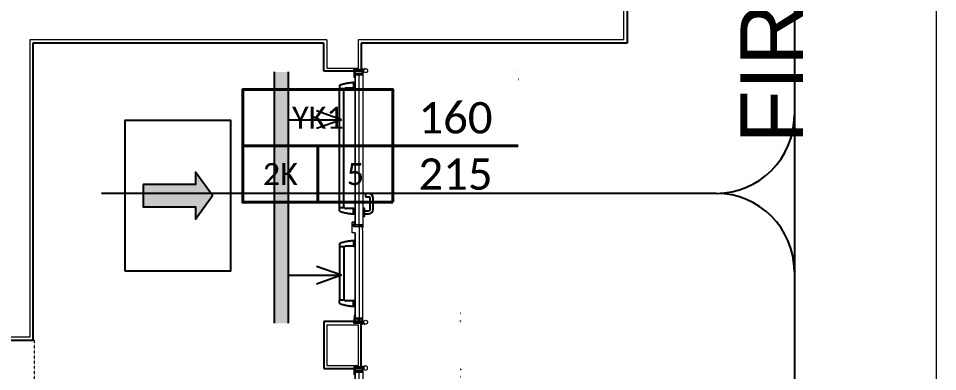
# Model space of a CAD drawing. Header units: centimetres. Extents: x -678439 to 55805, y -426864 to 17948.
# Drawn here: x 47052 to 47640, y 16342 to 16568 of the extents above; entities that cross this region are included whole.
import ezdxf
from ezdxf.enums import TextEntityAlignment as Align

# ---------------------------------------------------------------- set-up
doc = ezdxf.new("R2010")
doc.units = ezdxf.units.CM
doc.header["$LTSCALE"] = 0.01
doc.header["$MEASUREMENT"] = 0
for name, pattern in [('DASHED2', [9.525, 6.35, -3.175]), ('DOT', [6.35, 0, -6.35]), ('HIDDEN', [9.525, 6.35, -3.175])]:
    doc.linetypes.add(name, pattern=pattern)
doc.layers.get('0').update_dxf_attribs({"lineweight": 0})
for name, color, linetype in [('6', 242, 'Continuous'), ('AG-DOOR', 2, 'Continuous'), ('AG-DOOR-OPENING', 9, 'HIDDEN'), ('AG-HATCH', 9, 'Continuous'), ('AG-PLASTER', 73, 'Continuous'), ('AR-REV06', 252, 'Continuous')]:
    doc.layers.add(name, color=color, linetype=linetype)
for name, color, linetype, lineweight in [('AG-DOOR-NOTATION-FIRE', 1, 'Continuous', 40), ('AG-Door_Aluminum', 60, 'Continuous', 13), ('AG-Insulation_Heat_Rockwool', 95, 'BATTING', 13), ('AG-Wall', 4, 'Continuous', 20), ('AI-040 @ 250', 2, 'Continuous', 20), ('PERDE DUVAR', 5, 'Continuous', 40), ('SP2-Flooring', 4, 'DASHED2', 9), ('sıva', 160, 'Continuous', 9)]:
    doc.layers.add(name, color=color, linetype=linetype, lineweight=lineweight)
doc.styles.add('Arial', font='arial.ttf')
doc.styles.add('CALIBRI LIGHT', font='calibril.ttf')
doc.linetypes.add('BATTING', pattern='A,0.0001,-0.1,[134,ltypeshp.shx,S=0.1,R=0,X=-0.1,Y=0],-0.2,[134,ltypeshp.shx,S=0.1,R=180,X=0.1,Y=0],-0.1', length=0.4001)

# ---------------------------------------------------------------- blocks, each defined once
blk = doc.blocks.new('A$C4FB81733')
at = {"layer": 'PERDE DUVAR', "lineweight": -2}
blk.add_lwpolyline([(8780, 5140), (0, 5140), (0, 5540), (8780, 5540)], dxfattribs=at)
blk = doc.blocks.new('Slab_9_1', base_point=(-85902.5, -46600))
at = {"layer": 'SP2-Flooring', "color": 209}
blk.add_lwpolyline([(-35495.6, -45379.5), (-35495.6, -39500), (-38702.5, -39500), (-38702.5, -27700), (-34905.2, -27700), (-34905.2, -13892.6), (-36670, -13892.6), (-36670, -8920), (-39650, -8920), (-39650, -13892.6), (-44604.7, -13892.6), (-44604.7, -11900), (-62159.4, -11900)], dxfattribs=at)
blk = doc.blocks.new('conta')
at = {"layer": 'sıva', "ltscale": 10}
for p, q in [((-2649.88, 5344.46), (-2649.78, 5344.3)), ((-2649.87, 5345.53), (-2649.81, 5345.61)), ((-2649.78, 5344.3), (-2649.74, 5344.3)), ((-2649.72, 5345.4), (-2649.28, 5345.4)), ((-2649.25, 5345.41), (-2649.09, 5345.51)), ((-2648.97, 5344.05), (-2648.78, 5343.8)), ((-2648.87, 5344.09), (-2648.7, 5343.86)), ((-2648.83, 5344.87), (-2648.56, 5345.24)), ((-2648.77, 5345.12), (-2648.63, 5345.3)), ((-2648.71, 5343.79), (-2648.71, 5343.79)), ((-2648.56, 5345.31), (-2648.56, 5345.31))]:
    blk.add_line(p, q, dxfattribs=at)
for centre, radius, start, end in [((-2653.03, 5345), 3.19, 350.46739, 8.93723), ((-2649.87, 5344.47), 0.02, 170.46739, 213.74513), ((-2649.83, 5345.5), 0.05, 140.63452, 188.93723), ((-2649.74, 5345.58), 0.0696, 22.24275, 159.25804), ((-2650.94, 5345.01), 1.24, 340.33821, 16.77718), ((-2649.74, 5344.58), 0.03, 160.33821, 273.26661), ((-2649.72, 5345.37), 0.03, 90, 196.77718), ((-2649.56, 5341.55), 3.01, 80.43616, 93.26661), ((-2649.28, 5345.45), 0.05, 270, 303.00619), ((-2649.22, 5344.14), 0.231, 353.95711, 81.90038), ((-2649.08, 5345.49), 0.03, 4.79721, 123.00619), ((-2649.06, 5344.54), 0.03, 260.43616, 338.70659), ((-2650.22, 5344.99), 1.27, 338.70659, 23.04177), ((-2648.89, 5344.11), 0.1, 173.95711, 217.26527), ((-2649.01, 5345.57), 0.05, 18.79511, 42.1429), ((-2651.17, 5344.83), 2.33, 7.58966, 18.79511), ((-2658.2, 5345.19), 9.36, 353.68569, 357.8537), ((-2648.79, 5344.15), 0.1, 173.68569, 217.26527), ((-2648.81, 5345.15), 0.05, 187.58966, 322.73473), ((-2648.79, 5344.84), 0.05, 142.73473, 180.2669), ((-2648.74, 5343.83), 0.05, 217.26527, 307.26527), ((-2648.74, 5343.83), 0.05, 307.26527, 37.26527), ((-2648.59, 5345.27), 0.05, 52.73473, 142.73473), ((-2648.59, 5345.27), 0.05, 322.73473, 52.73473)]:
    blk.add_arc(centre, radius, start, end, dxfattribs=at)
for points, knots in [([(-2649.74, 5344.31), (-2649.74, 5344.34), (-2649.7, 5344.52), (-2649.59, 5344.33), (-2649.34, 5344.36), (-2649.23, 5344.37), (-2649.18, 5344.37)], [0, 0, 0, 0, 0.1008757, 0.3841126, 0.5436166, 0.6906785, 0.6906785, 0.6906785, 0.6906785]), ([(-2648.98, 5345.6), (-2649, 5345.63), (-2649.09, 5345.71), (-2649.23, 5345.44), (-2649.32, 5345.74), (-2649.39, 5345.46), (-2649.51, 5345.75), (-2649.59, 5345.5), (-2649.65, 5345.57), (-2649.68, 5345.61)], [0.0086373, 0.0086373, 0.0086373, 0.0086373, 0.1097304, 0.3133405, 0.4430081, 0.5658764, 0.7165186, 0.8527974, 0.9648495, 0.9648495, 0.9648495, 0.9648495])]:
    blk.add_open_spline(points, degree=3, knots=knots, dxfattribs=at)
blk = doc.blocks.new('YANGIN KAC KAPI')
at = {"layer": 'AG-HATCH', "lineweight": 5, "ltscale": 2}
h = blk.add_hatch(color=256, dxfattribs=at)
h.dxf.hatch_style = 1
h.paths.add_polyline_path([(-1.5935, -0.0225), (-1.5955, -0.0225), (-1.5955, -0.0085), (-1.5935, -0.0085)])
h = blk.add_hatch(color=256, dxfattribs=at)
h.dxf.hatch_style = 1
h.paths.add_polyline_path([(-0.0265, -0.0225), (-0.0245, -0.0225), (-0.0245, -0.0085), (-0.0265, -0.0085)])
at = {"layer": 'AG-DOOR', "color": 4, "lineweight": -2, "ltscale": 10}
for p, q in [((-0.728, 0.0772), (-0.798, 0.0772)), ((-0.828, 0.0472), (-0.828, 0.0272)), ((-0.828, 0.0272), (-0.808, 0.0272)), ((-0.808, 0.0272), (-0.808, 0.0472)), ((-0.728, 0.0572), (-0.798, 0.0572)), ((-0.733, 0.0187), (-0.733, 0.0112)), ((-0.6855, 0.0212), (-0.7305, 0.0212)), ((-0.718, 0.0212), (-0.718, 0.0472)), ((-0.698, 0.0212), (-0.698, 0.0472)), ((-0.683, 0.0112), (-0.683, 0.0187))]:
    blk.add_line(p, q, dxfattribs=at)
at = {"layer": 'AG-DOOR', "color": 9, "linetype": 'HIDDEN', "ltscale": 100}
for p, q in [((-1.5372, -0.0463), (-1.5372, -0.0388)), ((-1.5372, -0.0463), (-1.5372, -0.0388)), ((-1.5372, -0.0463), (-1.5372, -0.0388)), ((-1.5347, -0.0488), (-1.5047, -0.0488)), ((-1.5022, -0.0388), (-1.5022, -0.0463)), ((-1.5022, -0.0463), (-1.5022, -0.1013)), ((-0.733, -0.0463), (-0.733, -0.0388)), ((-0.733, -0.0463), (-0.733, -0.0388)), ((-0.733, -0.0463), (-0.733, -0.0388)), ((-0.733, -0.0463), (-0.733, -0.1013)), ((-0.7005, -0.0488), (-0.7305, -0.0488)), ((-0.698, -0.0388), (-0.698, -0.0463)), ((-0.527, -0.0388), (-0.527, -0.0463)), ((-0.5245, -0.0488), (-0.4945, -0.0488)), ((-0.492, -0.0463), (-0.492, -0.0388)), ((-0.492, -0.0463), (-0.492, -0.0388)), ((-0.492, -0.0463), (-0.492, -0.0388)), ((-0.492, -0.0463), (-0.492, -0.1013)), ((-0.1428, -0.0388), (-0.1428, -0.0463)), ((-0.1428, -0.0463), (-0.1428, -0.1013)), ((-0.1103, -0.0488), (-0.1403, -0.0488)), ((-0.1078, -0.0463), (-0.1078, -0.0388)), ((-0.1078, -0.0463), (-0.1078, -0.0388)), ((-0.1078, -0.0463), (-0.1078, -0.0388)), ((-1.4972, -0.1038), (-1.4997, -0.1038)), ((-1.4972, -0.1038), (-1.4972, -0.1388)), ((-0.738, -0.1113), (-1.4972, -0.1113)), ((-0.738, -0.1038), (-0.738, -0.1388)), ((-0.738, -0.1038), (-0.7355, -0.1038)), ((-0.487, -0.1038), (-0.4895, -0.1038)), ((-0.487, -0.1038), (-0.487, -0.1388)), ((-0.487, -0.1113), (-0.1478, -0.1113)), ((-0.1478, -0.1038), (-0.1478, -0.1388)), ((-0.1478, -0.1038), (-0.1453, -0.1038)), ((-1.5179, -0.1388), (-1.4972, -0.1388)), ((-0.738, -0.1388), (-1.4972, -0.1388)), ((-0.7173, -0.1388), (-0.738, -0.1388)), ((-0.5077, -0.1388), (-0.487, -0.1388)), ((-0.487, -0.1388), (-0.1478, -0.1388)), ((-0.1271, -0.1388), (-0.1478, -0.1388))]:
    blk.add_line(p, q, dxfattribs=at)
at = {"layer": 'AG-DOOR', "color": 9, "ltscale": 10}
for p, q in [((-0.627, -0.001), (-0.63, -0.001)), ((-0.63, -0.0203), (-0.627, -0.0203)), ((-0.627, -0.016), (-0.627, -0.001)), ((-0.627, -0.0035), (-0.617, -0.0035)), ((-0.627, -0.0055), (-0.617, -0.0055)), ((-0.617, -0.0095), (-0.627, -0.016)), ((-0.627, -0.0203), (-0.627, -0.016))]:
    blk.add_line(p, q, dxfattribs=at)
at = {"layer": 'AG-DOOR', "color": 4, "lineweight": -2, "ltscale": 10}
for centre, radius, start, end in [((-0.798, 0.0472), 0.03, 90, 180), ((-0.728, 0.0472), 0.03, 0, 90), ((-0.798, 0.0472), 0.01, 90, 180), ((-0.7305, 0.0187), 0.0025, 90, 180), ((-0.728, 0.0472), 0.01, 0, 90), ((-0.6855, 0.0187), 0.0025, 0, 90)]:
    blk.add_arc(centre, radius, start, end, dxfattribs=at)
at = {"layer": 'AG-DOOR', "color": 9, "linetype": 'HIDDEN', "ltscale": 100}
for centre, radius, start, end in [((-1.1616, -0.0232), 0.3763, 183.52771, 197.61984), ((-1.5347, -0.0463), 0.0025, 180, 270), ((-1.5047, -0.0463), 0.0025, 270, 0), ((-0.7305, -0.0463), 0.0025, 180, 270), ((-0.7305, -0.0463), 0.0025, 180, 270), ((-0.7305, -0.0463), 0.0025, 180, 270), ((-1.0736, -0.0232), 0.3763, 342.38016, 356.47229), ((-0.7005, -0.0463), 0.0025, 270, 0), ((-0.1514, -0.0232), 0.3763, 183.52771, 197.61984), ((-0.5245, -0.0463), 0.0025, 180, 270), ((-0.4945, -0.0463), 0.0025, 270, 0), ((-0.4945, -0.0463), 0.0025, 270, 0), ((-0.4945, -0.0463), 0.0025, 270, 0), ((-0.1403, -0.0463), 0.0025, 180, 270), ((-0.4834, -0.0232), 0.3763, 342.38016, 356.47229), ((-0.1103, -0.0463), 0.0025, 270, 0), ((-1.4997, -0.1013), 0.0025, 180, 270), ((-0.7355, -0.1013), 0.0025, 270, 0), ((-0.4895, -0.1013), 0.0025, 180, 270), ((-0.1453, -0.1013), 0.0025, 270, 0), ((-1.5179, -0.1363), 0.0025, 197.61984, 270), ((-0.7173, -0.1363), 0.0025, 270, 342.38016), ((-0.5077, -0.1363), 0.0025, 197.61984, 270), ((-0.1271, -0.1363), 0.0025, 270, 342.38016)]:
    blk.add_arc(centre, radius, start, end, dxfattribs=at)
at = {"layer": 'AG-DOOR-OPENING', "color": 9, "linetype": 'DOT', "ltscale": 80}
for points in [[(-1.607, 0.0112), (-1.607, 1.0072, -0.414214), (-1.606, 1.0082), (-1.558, 1.0082, -0.414214), (-1.557, 1.0072), (-1.557, 0.0112)], [(-0.013, 0.0112), (-0.013, 0.6352, 0.414214), (-0.014, 0.6362), (-0.062, 0.6362, 0.414214), (-0.063, 0.6352), (-0.063, 0.0112)]]:
    blk.add_lwpolyline(points, format="xyb", dxfattribs=at)
for centre, radius, start, end in [((-1.6077, 0.0095), 0.9977, 0.0403, 89.95951), ((-0.015, 0.0395), 0.5957, 89.80913, 182.81068)]:
    blk.add_arc(centre, radius, start, end, dxfattribs=at)
at = {"layer": 'AG-Door_Aluminum', "color": 9, "ltscale": 10}
for p, q in [((-1.6255, 0.0251), (-1.629, 0.024)), ((-1.6213, 0.0143), (-1.6205, 0.0108)), ((-1.6205, 0.0108), (-1.6176, 0.0114)), ((-1.6176, 0.0114), (-1.6186, 0.0162)), ((-1.6176, 0.01), (-1.6176, 0.0167)), ((-1.6146, 0.01), (-1.6146, 0.0161)), ((-1.6047, 0.0195), (-1.6095, 0.0149)), ((-1.592, 0.008), (-1.6068, 0.008)), ((-1.592, 0.005), (-1.5931, 0.005)), ((-1.59, -0.0085), (-1.59, 0.003)), ((-0.03, -0.0085), (-0.03, 0.003)), ((-0.028, 0.008), (-0.0132, 0.008)), ((-0.028, 0.005), (-0.0269, 0.005)), ((-0.0153, 0.0195), (-0.0105, 0.0149)), ((-0.0054, 0.01), (-0.0054, 0.0161)), ((-0.0024, 0.01), (-0.0024, 0.0167)), ((-0.0024, 0.0114), (-0.0014, 0.0162)), ((0.0005, 0.0108), (-0.0024, 0.0114)), ((0.0013, 0.0143), (0.0005, 0.0108)), ((0.0055, 0.0251), (0.009, 0.024)), ((-1.59, -0.0174), (-1.59, -0.0085)), ((-1.587, -0.0174), (-1.59, -0.0174)), ((-0.033, -0.0174), (-0.03, -0.0174)), ((-0.03, -0.0174), (-0.03, -0.0085))]:
    blk.add_line(p, q, dxfattribs=at)
at = {"layer": 'AG-Door_Aluminum', "ltscale": 0.3}
for p, q in [((-1.607, 0.0092), (-1.607, 0.0102)), ((-1.606, 0.0112), (-0.6109, 0.0112)), ((-1.606, 0.0102), (-0.611, 0.0102)), ((-1.606, 0.0102), (-1.606, 0.0092)), ((-1.606, 0.0092), (-1.587, 0.0092)), ((-1.606, 0.0082), (-1.589, 0.0082)), ((-1.605, 0.0092), (-1.605, 0.0102)), ((-1.589, 0.0092), (-1.589, 0.0082)), ((-1.587, -0.0085), (-1.587, 0.0092)), ((-1.586, -0.0085), (-1.586, 0.0092)), ((-0.631, -0.0085), (-0.631, 0.0092)), ((-0.63, -0.0085), (-0.63, 0.0092)), ((-0.611, 0.0092), (-0.63, 0.0092)), ((-0.628, 0.0092), (-0.628, 0.0082)), ((-0.611, 0.0082), (-0.628, 0.0082)), ((-0.6186, 0.006), (-0.6186, -0.0005)), ((-0.6176, 0.007), (-0.5982, 0.007)), ((-0.6171, 0.006), (-0.5977, 0.006)), ((-0.612, 0.0092), (-0.612, 0.0102)), ((-0.611, 0.0102), (-0.611, 0.0092)), ((-0.61, 0.0092), (-0.61, 0.0102)), ((-0.5982, 0.007), (-0.5945, 0.0112)), ((-0.5977, 0.006), (-0.5941, 0.0102)), ((-0.014, 0.0112), (-0.5945, 0.0112)), ((-0.014, 0.0102), (-0.5941, 0.0102)), ((-0.034, -0.0085), (-0.034, 0.0092)), ((-0.033, -0.0085), (-0.033, 0.0092)), ((-0.014, 0.0092), (-0.033, 0.0092)), ((-0.031, 0.0092), (-0.031, 0.0082)), ((-0.014, 0.0082), (-0.031, 0.0082)), ((-0.015, 0.0092), (-0.015, 0.0102)), ((-0.014, 0.0102), (-0.014, 0.0092)), ((-0.013, 0.0092), (-0.013, 0.0102)), ((-1.587, -0.0378), (-1.587, -0.0085)), ((-1.586, -0.0378), (-1.586, -0.0085)), ((-0.631, -0.0378), (-1.586, -0.0378)), ((-1.586, -0.0388), (-0.631, -0.0388)), ((-0.6468, -0.0576), (-0.6468, -0.0421)), ((-0.6458, -0.0411), (-0.6335, -0.0411)), ((-0.6458, -0.0571), (-0.6458, -0.0426)), ((-0.5783, -0.0586), (-0.6458, -0.0586)), ((-0.6453, -0.0421), (-0.6341, -0.0421)), ((-0.5788, -0.0576), (-0.6453, -0.0576)), ((-0.6336, -0.0427), (-0.6348, -0.0489)), ((-0.6338, -0.0501), (-0.6186, -0.0501)), ((-0.631, -0.0378), (-0.631, -0.0085)), ((-0.63, -0.0378), (-0.63, -0.0085)), ((-0.6176, -0.0491), (-0.6176, -0.0416)), ((-0.5783, -0.0388), (-0.5783, -0.0571)), ((-0.5773, -0.0378), (-0.034, -0.0378)), ((-0.5773, -0.0393), (-0.5773, -0.0576)), ((-0.034, -0.0388), (-0.5768, -0.0388)), ((-0.034, -0.0378), (-0.034, -0.0085)), ((-0.033, -0.0378), (-0.033, -0.0085))]:
    blk.add_line(p, q, dxfattribs=at)
at = {"layer": 'AG-Door_Aluminum', "color": 4, "ltscale": 0.3}
for p, q in [((-1.5948, 0.0044), (-1.5948, -0.0057)), ((-0.0252, 0.0044), (-0.0252, -0.0057)), ((-1.5953, -0.0384), (-1.6067, -0.0384)), ((-1.5973, -0.0085), (-1.5973, -0.0082)), ((-1.5973, -0.0228), (-1.5973, -0.0085)), ((-1.5948, -0.0253), (-1.5948, -0.0379)), ((-0.0252, -0.0253), (-0.0252, -0.0379)), ((-0.0247, -0.0384), (-0.0133, -0.0384)), ((-0.0227, -0.0085), (-0.0227, -0.0082)), ((-0.0227, -0.0228), (-0.0227, -0.0085))]:
    blk.add_line(p, q, dxfattribs=at)
for points in [[(-1.6242, 0.0074), (-1.6242, 0), (-1.626, 0), (-1.626, 0.0074, -0.414214), (-1.6234, 0.01), (-1.6124, 0.01, -0.414214), (-1.61, 0.0076, 0.414214), (-1.6094, 0.007), (-1.5956, 0.007)], [(-1.5956, 0.0052), (-1.6094, 0.0052, -0.414214), (-1.6118, 0.0076, 0.414214), (-1.6124, 0.0082), (-1.6234, 0.0082, 0.414214), (-1.6242, 0.0074)], [(-1.593, 0.0044), (-1.593, -0.006, -0.414214), (-1.595, -0.008, 0.414214), (-1.5955, -0.0085), (-1.5955, -0.0225, 0.414214), (-1.595, -0.023, -0.414214), (-1.593, -0.025), (-1.593, -0.0379, -0.414214), (-1.5953, -0.0402), (-1.6067, -0.0402, 1), (-1.6067, -0.0432), (-1.5718, -0.0432)], [(-0.027, 0.0044), (-0.027, -0.006, 0.414214), (-0.025, -0.008, -0.414214), (-0.0245, -0.0085), (-0.0245, -0.0225, -0.414214), (-0.025, -0.023, 0.414214), (-0.027, -0.025), (-0.027, -0.0379, 0.414214), (-0.0247, -0.0402), (-0.0133, -0.0402, -1), (-0.0133, -0.0432), (-0.0482, -0.0432)], [(0.0042, 0.0074), (0.0042, 0), (0.006, 0), (0.006, 0.0074, 0.414214), (0.0034, 0.01), (-0.0076, 0.01, 0.414214), (-0.01, 0.0076, -0.414214), (-0.0106, 0.007), (-0.0244, 0.007)], [(-0.0244, 0.0052), (-0.0106, 0.0052, 0.414214), (-0.0082, 0.0076, -0.414214), (-0.0076, 0.0082), (0.0034, 0.0082, -0.414214), (0.0042, 0.0074)], [(-1.581, -0.0432), (-1.581, -0.0414), (-1.5718, -0.0414, -1), (-1.5718, -0.045), (-1.6067, -0.045)], [(-0.039, -0.0432), (-0.039, -0.0414), (-0.0482, -0.0414, 1), (-0.0482, -0.045), (-0.0133, -0.045)]]:
    blk.add_lwpolyline(points, format="xyb", dxfattribs=at)
at = {"layer": 'AG-Door_Aluminum', "ltscale": 0.3}
for points in [[(-0.6176, 0.0055), (-0.6176, 0, 0.414214), (-0.6171, -0.0005), (-0.6168, -0.0005, -0.414214), (-0.6158, -0.0015), (-0.6158, -0.0401, -0.414214), (-0.6168, -0.0411), (-0.6171, -0.0411)], [(-0.6176, -0.0015), (-0.6173, -0.0015, -0.414214), (-0.6168, -0.002), (-0.6168, -0.0396, -0.414214), (-0.6173, -0.0401), (-0.6176, -0.0401, 0.414214), (-0.6186, -0.0411), (-0.6186, -0.0486, -0.414214), (-0.6191, -0.0491), (-0.6332, -0.0491, -0.469603), (-0.6337, -0.0485), (-0.6325, -0.0422)]]:
    blk.add_lwpolyline(points, format="xyb", dxfattribs=at)
at = {"layer": 'AG-Door_Aluminum', "color": 9, "ltscale": 10}
for centre in [(-1.6134, 0.0286), (-0.0066, 0.0286)]:
    blk.add_circle(centre, 0.0126, dxfattribs=at)
for centre, radius, start, end in [((-1.6134, 0.0286), 0.0163, 196.34581, 241.20119), ((-1.6215, 0.0156), 0.00297, 12.12919, 36.6827), ((-1.6068, 0.012), 0.007, 144.8285, 196.60081), ((-1.6068, 0.012), 0.004, 133.50103, 269.7288), ((-1.592, 0.003), 0.005, 0, 89.99772), ((-1.592, 0.003), 0.002, 0, 90), ((-0.028, 0.003), 0.005, 90.00228, 180), ((-0.028, 0.003), 0.002, 90, 180), ((-0.0132, 0.012), 0.004, 270.2712, 46.49897), ((-0.0132, 0.012), 0.007, 343.39919, 35.1715), ((0.0015, 0.0156), 0.00297, 143.3173, 167.87081), ((-0.0066, 0.0286), 0.0163, 298.79881, 343.65419)]:
    blk.add_arc(centre, radius, start, end, dxfattribs=at)
at = {"layer": 'AG-Door_Aluminum', "ltscale": 0.3}
for centre, radius, start, end in [((-1.606, 0.0102), 0.001, 90, 180), ((-1.606, 0.0092), 0.001, 180, 270), ((-1.587, 0.0092), 0.001, 0, 90), ((-0.63, 0.0092), 0.001, 90, 180), ((-0.6176, 0.006), 0.001, 90, 180), ((-0.6171, 0.0055), 0.0005, 90, 180), ((-0.611, 0.0102), 0.001, 0, 90), ((-0.611, 0.0092), 0.001, 270, 0), ((-0.033, 0.0092), 0.001, 90, 180), ((-0.014, 0.0102), 0.001, 0, 90), ((-0.014, 0.0092), 0.001, 270, 0), ((-1.586, -0.0378), 0.001, 180, 270), ((-0.6458, -0.0421), 0.001, 90, 180), ((-0.6458, -0.0576), 0.001, 180, 270), ((-0.6453, -0.0426), 0.0005, 90, 180), ((-0.6453, -0.0571), 0.0005, 180, 270), ((-0.6338, -0.0491), 0.001, 168.93196, 270), ((-0.6341, -0.0426), 0.0005, 348.93196, 90), ((-0.6335, -0.0421), 0.001, 349.38034, 90), ((-0.631, -0.0378), 0.001, 270, 0), ((-0.6176, -0.0005), 0.001, 180, 270), ((-0.6186, -0.0491), 0.001, 270, 0), ((-0.6171, -0.0416), 0.0005, 90, 180), ((-0.5788, -0.0571), 0.0005, 270, 0), ((-0.5773, -0.0388), 0.001, 90.00032, 180), ((-0.5783, -0.0576), 0.001, 270, 0), ((-0.5768, -0.0393), 0.0005, 90, 180), ((-0.034, -0.0378), 0.001, 270, 0)]:
    blk.add_arc(centre, radius, start, end, dxfattribs=at)
at = {"layer": 'AG-Door_Aluminum', "color": 4, "ltscale": 0.3}
for centre, radius, start, end in [((-1.5956, 0.0044), 0.0026, 0, 90), ((-1.5956, 0.0044), 0.0008, 0, 90), ((-0.0244, 0.0044), 0.0026, 90, 180), ((-0.0244, 0.0044), 0.0008, 90, 180), ((-1.6067, -0.0417), 0.0033, 90, 270), ((-1.5953, -0.0082), 0.002, 90, 180), ((-1.5953, -0.0228), 0.002, 180, 270), ((-1.5953, -0.0057), 0.0005, 270, 0), ((-1.5953, -0.0253), 0.0005, 0, 90), ((-1.5953, -0.0379), 0.0005, 270, 0), ((-0.0247, -0.0057), 0.0005, 180, 270), ((-0.0247, -0.0253), 0.0005, 90, 180), ((-0.0247, -0.0379), 0.0005, 180, 270), ((-0.0247, -0.0082), 0.002, 0, 90), ((-0.0247, -0.0228), 0.002, 270, 0), ((-0.0133, -0.0417), 0.0033, 270, 90)]:
    blk.add_arc(centre, radius, start, end, dxfattribs=at)
at = {"layer": 'AG-HATCH', "color": 9, "linetype": 'Continuous'}
for p, q in [((-1.606, -0.0432), (-1.5878, -0.0432)), ((-1.6015, -0.0427), (-1.6015, -0.0422)), ((-1.6014, -0.0419), (-1.6004, -0.0403)), ((-1.6003, -0.0413), (-1.5998, -0.0407)), ((-1.6001, -0.0416), (-1.5984, -0.0416)), ((-1.5976, -0.0412), (-1.5971, -0.0403)), ((-1.5969, -0.0413), (-1.5966, -0.0407)), ((-1.5967, -0.0416), (-1.5951, -0.0416)), ((-1.593, -0.0395), (-1.593, -0.0353)), ((-1.592, -0.0352), (-1.5905, -0.0403)), ((-0.019, -0.0432), (-0.0322, -0.0432)), ((-0.028, -0.0352), (-0.0295, -0.0403)), ((-0.027, -0.0395), (-0.027, -0.0353)), ((-0.0233, -0.0416), (-0.0249, -0.0416)), ((-0.0231, -0.0413), (-0.0234, -0.0407)), ((-0.0224, -0.0412), (-0.0229, -0.0403)), ((-0.0199, -0.0416), (-0.0216, -0.0416)), ((-0.0197, -0.0413), (-0.0202, -0.0407)), ((-0.0186, -0.0419), (-0.0196, -0.0403)), ((-0.0185, -0.0427), (-0.0185, -0.0422))]:
    blk.add_line(p, q, dxfattribs=at)
at = {"layer": 'AG-HATCH', "ltscale": 2.5}
for points in [[(-1.62, 0), (-1.61, 0), (-1.61, -0.045), (-1.62, -0.045)], [(-0.01, 0), (0, 0), (0, -0.045), (-0.01, -0.045)]]:
    blk.add_lwpolyline(points, close=True, dxfattribs=at)
at = {"layer": 'AG-HATCH', "lineweight": 5, "ltscale": 2}
for points in [[(-1.5955, -0.0225), (-1.5935, -0.0225), (-1.5935, -0.0085), (-1.5955, -0.0085), (-1.5955, -0.0225)], [(-0.0245, -0.0225), (-0.0265, -0.0225), (-0.0265, -0.0085), (-0.0245, -0.0085), (-0.0245, -0.0225)]]:
    blk.add_lwpolyline(points, dxfattribs=at)
at = {"layer": 'AG-HATCH', "color": 9, "linetype": 'Continuous'}
for centre, radius, start, end in [((-1.601, -0.0422), 0.000526, 144.99231, 180), ((-1.601, -0.0427), 0.000526, 180, 270), ((-1.6001, -0.0405), 0.000316, 324.95864, 145.01524), ((-1.6001, -0.0414), 0.000211, 145.01233, 270), ((-1.5984, -0.0406), 0.00105, 270.01063, 324.99231), ((-1.5968, -0.0405), 0.000316, 331.16903, 157.44011), ((-1.5967, -0.0414), 0.000211, 151.21018, 270), ((-1.5951, -0.0395), 0.00211, 270, 0), ((-1.5925, -0.0353), 0.000526, 15.58841, 180), ((-1.5891, -0.0399), 0.00147, 195.58873, 270), ((-1.5886, -0.0169), 0.0245, 268.78063, 294.54598), ((-1.5925, -0.0108), 0.0327, 278.29216, 296.04744), ((-1.5783, -0.0397), 0.000526, 285.31477, 104.50815), ((-0.0417, -0.0397), 0.000526, 75.49185, 254.68523), ((-0.0275, -0.0108), 0.0327, 243.95256, 261.70784), ((-0.0314, -0.0169), 0.0245, 245.45402, 271.21937), ((-0.0309, -0.0399), 0.00147, 270, 344.41127), ((-0.0275, -0.0353), 0.000526, 0, 164.41159), ((-0.0249, -0.0395), 0.00211, 180, 270), ((-0.0232, -0.0405), 0.000316, 22.55989, 208.83097), ((-0.0233, -0.0414), 0.000211, 270, 28.78982), ((-0.0216, -0.0406), 0.00105, 215.00769, 269.98937), ((-0.0199, -0.0405), 0.000316, 34.98476, 215.04136), ((-0.0199, -0.0414), 0.000211, 270, 34.98767), ((-0.019, -0.0427), 0.000526, 270, 0), ((-0.019, -0.0422), 0.000526, 0, 35.00769)]:
    blk.add_arc(centre, radius, start, end, dxfattribs=at)
at = {"layer": 'AG-Insulation_Heat_Rockwool', "ltscale": 48}
for p, q in [((-0.631, -0.0138), (-1.586, -0.0138)), ((-0.6158, -0.0138), (-0.034, -0.0138))]:
    blk.add_line(p, q, dxfattribs=at)
at = {"layer": 'AG-DOOR', "xscale": -0.01, "yscale": 0.01, "zscale": 0.01, "rotation": 270}
blk.add_blockref('conta', (-54.0784, 26.4499), dxfattribs=at)
blk = doc.blocks.new('*U93')
at = {"style": 'Arial'}
for tag, p in [('NO', (1.676, 0.8)), ('MAHAL', (1.676, -1.8)), ('ALAN', (1.676, -4.4))]:
    blk.add_attdef(tag, text='', height=1.6, dxfattribs=at).set_placement(p, align=Align.MIDDLE_CENTER)
blk = doc.blocks.new('*U273')
blk.add_lwpolyline([(1000, -450), (2200, -450), (2200, 450), (1000, 450)], close=True)
for points in [[(2200, 0), (0, 0)], [(1600, -450), (1600, 0)]]:
    blk.add_lwpolyline(points)
at = {"style": 'CALIBRI LIGHT'}
for tag, height, p in [('GENİŞLİK', 250, (500, 225)), ('KAPIKODU', 175, (1600, 225)), ('YÜKSEKLİK', 250, (500, -225)), ('KATTAKI.SAYISI', 175, (1300, -225)), ('BULUNDUGU.KAT', 175, (1900, -225))]:
    blk.add_attdef(tag, text='', height=height, dxfattribs=at).set_placement(p, align=Align.MIDDLE_CENTER)
blk = doc.blocks.new('KAPIYON')
at = {"layer": '6'}
blk.add_hatch(color=2, dxfattribs=at).paths.add_polyline_path([(1584376.13, 117133.58), (1584364.18, 117133.58), (1584364.18, 117115.13), (1584364.18, 117105.65), (1584357.61, 117105.65), (1584370.16, 117096.63), (1584382.7, 117105.65), (1584376.13, 117105.65), (1584376.13, 117115.13)])
at = {"layer": '6', "color": 4}
blk.add_lwpolyline([(1584330, 117143.19), (1584410.32, 117143.19), (1584410.32, 117087.02), (1584330, 117087.02), (1584330, 117143.19)], dxfattribs=at)
at = {"layer": '6', "color": 2}
blk.add_lwpolyline([(1584376.13, 117133.58), (1584364.18, 117133.58), (1584364.18, 117115.13), (1584364.18, 117105.65), (1584357.61, 117105.65), (1584370.16, 117096.63), (1584382.7, 117105.65), (1584376.13, 117105.65), (1584376.13, 117115.13)], close=True, dxfattribs=at)
blk = doc.blocks.new('A$C07630900')
at = {"layer": '6', "xscale": 0.5, "yscale": 0.5, "zscale": 0.5, "rotation": 270}
blk.add_blockref('KAPIYON', (-58543.51, 792191.76), dxfattribs=at)
blk = doc.blocks.new('A$C2DA34C5B')
at = {"layer": 'AR-REV06', "xscale": 24, "yscale": 24, "zscale": 24}
blk.add_blockref('A$C07630900', (315.3, -160.4), dxfattribs=at)
blk = doc.blocks.new('I')
at = {"layer": '6', "linetype": 'Continuous'}
blk.add_hatch(color=4, dxfattribs=at).paths.add_polyline_path([(208591, 128493), (208591, 128667), (205379, 128667), (205379, 128493)])
at = {"layer": '6', "color": 4}
for p, q in [((208591, 128667), (205379, 128667)), ((205379, 128493), (208591, 128493))]:
    blk.add_line(p, q, dxfattribs=at)
at = {"layer": '6'}
for p, q in [((205991, 128493), (205991, 127812)), ((207979, 128493), (207979, 127812)), ((205991, 127812), (205877, 128131)), ((205991, 127812), (206104, 128131)), ((207979, 127812), (207866, 128131)), ((207979, 127812), (208093, 128131))]:
    blk.add_line(p, q, dxfattribs=at)
blk = doc.blocks.new('A$C797D3CE4')
at = {"layer": '6', "xscale": -0.4999999999999912, "yscale": 0.4999999999999912, "zscale": 0.4999999999999912, "rotation": 180}
blk.add_blockref('I', (-103492.2, 64333.6), dxfattribs=at)
at = {"layer": '6', "ltscale": 250, "rotation": 270}
blk.add_blockref('A$C2DA34C5B', (-11.9, 33.2), dxfattribs=at)
blk = doc.blocks.new('A$C6B6314DF')
at = {"layer": '6'}
for p, q in [((-37.61, -9.85), (-37.61, -21.4214)), ((-38.11, -16.4807), (-42.0399, -16.4807))]:
    blk.add_line(p, q, dxfattribs=at)
for centre, start, end in [((-38.11, -15.9807), 270, 0), ((-38.11, -16.9807), 0, 90)]:
    blk.add_arc(centre, 0.5, start, end, dxfattribs=at)
at = {"layer": '6', "xscale": 0.0009999999999854, "yscale": 0.0009999999999854, "zscale": 0.0009999999999854, "rotation": 270}
blk.add_blockref('A$C797D3CE4', (-40.934, -16.5069), dxfattribs=at)

msp = doc.modelspace()

# ---------------------------------------------------------------- linework, layer by layer
at = {"layer": 'AG-PLASTER'}
for p, q in [((47441.68, 16951.87), (47441.68, 16551.87)), ((47247.68, 16551.87), (47061.68, 16551.87)), ((47061.68, 16551.87), (47061.68, 16361.87)), ((47247.68, 16533.87), (47247.68, 16551.87)), ((47441.68, 16551.87), (47271.68, 16551.87)), ((47271.68, 16551.87), (47271.68, 16533.87)), ((47271.68, 16533.87), (47247.68, 16533.87)), ((47271.68, 16373.87), (47247.68, 16373.87)), ((47247.68, 16373.87), (47247.68, 16343.87)), ((47271.68, 16343.87), (47271.68, 16373.87)), ((47061.68, 16361.87), (45771.68, 16361.87)), ((47247.68, 16343.87), (47271.68, 16343.87))]:
    msp.add_line(p, q, dxfattribs=at)
at = {"layer": 'AG-Wall'}
for p, q in [((47439.68, 16553.87), (47439.68, 16949.87)), ((47249.68, 16553.87), (47059.68, 16553.87)), ((47059.68, 16553.87), (47059.68, 16363.87)), ((47249.68, 16553.87), (47249.68, 16535.87)), ((47439.68, 16553.87), (47269.68, 16553.87)), ((47269.68, 16553.87), (47269.68, 16535.87)), ((47249.68, 16535.87), (47269.68, 16535.87)), ((47249.68, 16371.87), (47249.68, 16345.87)), ((47249.68, 16371.87), (47269.68, 16371.87)), ((47269.68, 16371.87), (47269.68, 16345.87)), ((47059.68, 16363.87), (45773.68, 16363.87)), ((47249.68, 16345.87), (47269.68, 16345.87))]:
    msp.add_line(p, q, dxfattribs=at)

# ---------------------------------------------------------------- block references
at = {"xscale": 0.1, "yscale": 0.1, "zscale": 0.1, "rotation": 90}
msp.add_blockref('A$C4FB81733', (48193.68, 16223.87), dxfattribs=at)
at = {"layer": '6', "xscale": 100, "yscale": 100, "zscale": 100}
msp.add_blockref('A$C6B6314DF', (51309.68, 18103.87), dxfattribs=at)
at = {"layer": 'AG-DOOR', "yscale": 100, "zscale": 100, "rotation": 270}
for p, xscale in [((47271.68, 16372.87), 100), ((47271.68, 16344.87), -100)]:
    msp.add_blockref('YANGIN KAC KAPI', p, dxfattribs=dict(at, xscale=xscale))
at = {"layer": 'AG-DOOR-NOTATION-FIRE', "ltscale": 0.3}
ref = msp.add_blockref('*U273', (47371.97, 16486.12), dxfattribs=dict(at, xscale=-0.08000000000000002, yscale=0.08000000000000002, zscale=0.08000000000000002))
ref.add_attrib('BULUNDUGU.KAT', '2K', dxfattribs={"layer": '0', "height": 14, "style": 'CALIBRI LIGHT'}).set_placement((47219.97, 16468.12), align=Align.MIDDLE_CENTER)
ref.add_attrib('KATTAKI.SAYISI', '5', dxfattribs={"layer": '0', "height": 14, "style": 'CALIBRI LIGHT'}).set_placement((47267.97, 16468.12), align=Align.MIDDLE_CENTER)
ref.add_attrib('KAPIKODU', 'YK1', dxfattribs={"layer": '0', "height": 14, "style": 'CALIBRI LIGHT'}).set_placement((47243.97, 16504.12), align=Align.MIDDLE_CENTER)
ref.add_attrib('YÜKSEKLİK', '215', dxfattribs={"layer": '0', "height": 20, "style": 'CALIBRI LIGHT'}).set_placement((47331.97, 16468.12), align=Align.MIDDLE_CENTER)
ref.add_attrib('GENİŞLİK', '160', dxfattribs={"layer": '0', "height": 20, "style": 'CALIBRI LIGHT'}).set_placement((47331.97, 16504.12), align=Align.MIDDLE_CENTER)
at = {"layer": 'AI-040 @ 250', "color": 2, "linetype": 'Continuous', "lineweight": -2, "transparency": 33554610, "xscale": 25, "yscale": 25, "zscale": 25, "rotation": 90}
msp.add_blockref('*U93', (47489.18, 16676.95), dxfattribs=at).add_auto_attribs({'ALAN': '########', 'MAHAL': 'FIRE EXIT CORR.', 'NO': '2-790b1'})
at = {"layer": 'SP2-Flooring', "color": 7, "linetype": 'Continuous', "lineweight": 20, "xscale": 0.1, "yscale": 0.1, "zscale": 0.1}
msp.add_blockref('Slab_9_1', (42139.43, 12593.87), dxfattribs=at)

doc.saveas('drawing.dxf')
